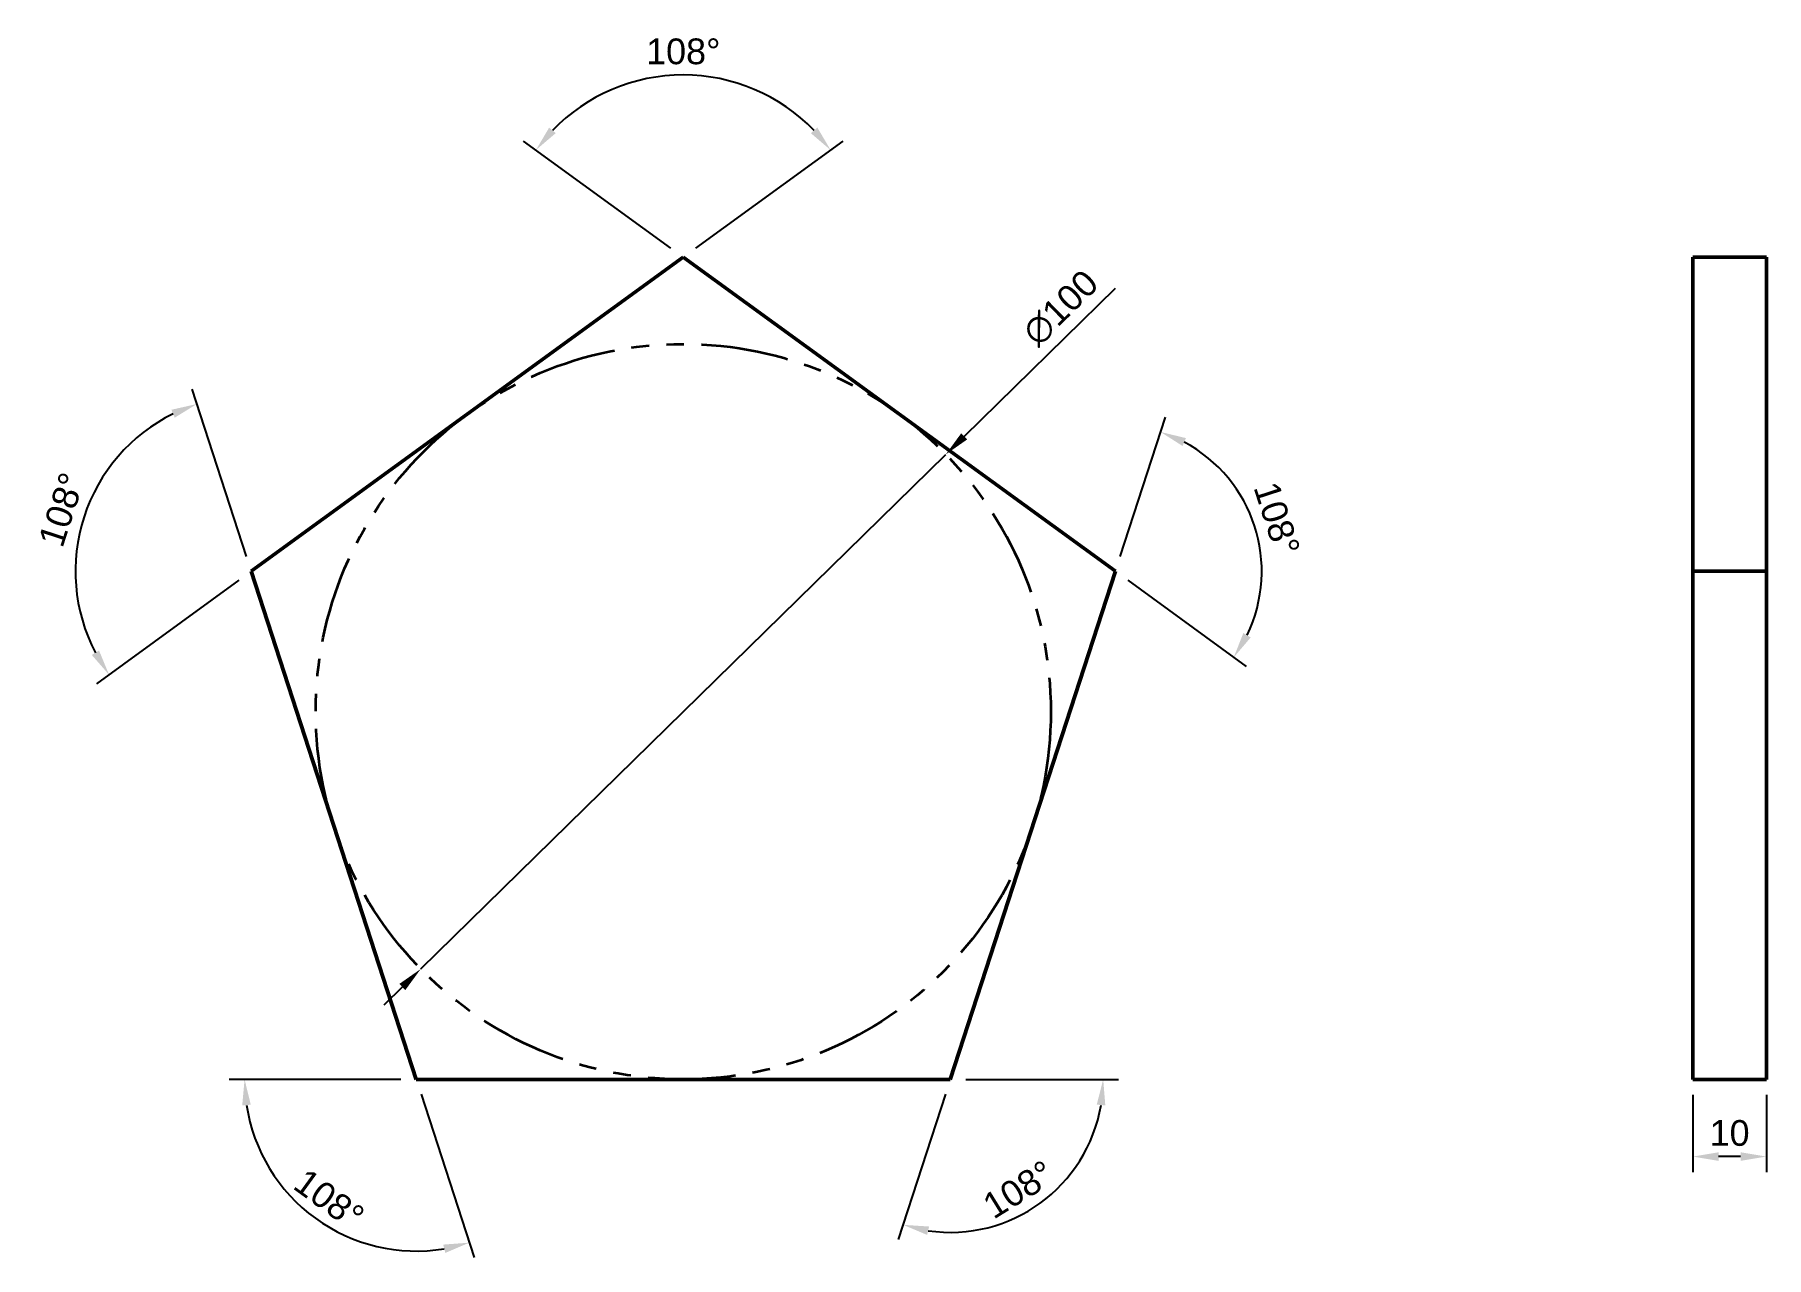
# Model space of a CAD drawing. Header units: millimetres. Extents: x 89 to 325, y 59 to 226.
import ezdxf

# ---------------------------------------------------------------- set-up
doc = ezdxf.new("R2010")
doc.units = ezdxf.units.MM
doc.header["$LTSCALE"] = 0.75
doc.linetypes.add('PHANTOM2', pattern=[31.75, 15.875, -3.175, 3.175, -3.175, 3.175, -3.175])
for name, color, linetype, lineweight in [('Dimensions', 7, 'Continuous', 25), ('Sketch2', 7, 'Continuous', 35), ('表示', 7, 'Continuous', 50)]:
    doc.layers.add(name, color=color, linetype=linetype, lineweight=lineweight)
doc.styles.get("Standard").update_dxf_attribs({"font": 'arial.ttf'})
doc.dimstyles.new('ISO-25', dxfattribs={"dimtxt": 3.5, "dimasz": 3.5, "dimexe": 2.1, "dimexo": 2.1, "dimgap": 1.4, "dimtad": 1, "dimdsep": 46, "dimtxsty": 'Standard', "dimcen": 0, "dimclrd": 256, "dimclre": 256, "dimclrt": 256, "dimazin": 2, "dimtp": 0.1, "dimtm": 0.1, "dimtfac": 0.714286, "dimtmove": 0, "dimatfit": 3, "dimfxl": 1, "dimarcsym": 0})

# ---------------------------------------------------------------- blocks, each defined once
blk = doc.blocks.new('*D10')
at = {"layer": 'Defpoints', "color": 0, "transparency": 16777216}
for p in [(314.9019, 83.704177), (324.9019, 83.704177), (314.9019, 73.204177)]:
    blk.add_point(p, dxfattribs=at)
at = {"layer": 'Dimensions', "lineweight": -2, "transparency": 16777216}
for p, q in [((314.9019, 81.604177), (314.9019, 71.104177)), ((324.9019, 81.604177), (324.9019, 71.104177)), ((321.4019, 73.204177), (318.4019, 73.204177))]:
    blk.add_line(p, q, dxfattribs=at)
at = {"layer": 'Dimensions', "transparency": 16777216}
for points in [[(318.4019, 73.787511), (318.4019, 72.620844), (314.9019, 73.204177)], [(321.4019, 73.787511), (321.4019, 72.620844), (324.9019, 73.204177)]]:
    blk.add_solid(points, dxfattribs=at)
at = {"layer": 'Dimensions', "transparency": 16777216, "insert": (319.9019, 76.391183), "char_height": 3.5, "attachment_point": 5}
blk.add_mtext('10', dxfattribs=at)
blk = doc.blocks.new('*D16')
at = {"layer": 'Defpoints', "color": 0, "transparency": 16777216}
for p in [(213.273989, 168.694383), (141.840509, 98.713972)]:
    blk.add_point(p, dxfattribs=at)
at = {"layer": 'Dimensions', "lineweight": -2, "transparency": 16777216}
for p, q in [((236.313539, 191.265272), (215.774161, 171.143698)), ((141.840509, 98.713972), (213.273989, 168.694383)), ((139.340338, 96.264658), (136.840166, 93.815343))]:
    blk.add_line(p, q, dxfattribs=at)
at = {"layer": 'Dimensions', "transparency": 16777216}
for points in [[(215.365942, 171.560393), (216.18238, 170.727002), (213.273989, 168.694383)], [(138.932118, 96.681353), (139.748557, 95.847963), (141.840509, 98.713972)]]:
    blk.add_solid(points, dxfattribs=at)
at = {"layer": 'Dimensions', "transparency": 16777216, "insert": (228.896911, 188.598041), "char_height": 3.5, "attachment_point": 5, "rotation": 44.41127734}
blk.add_mtext('∅100', dxfattribs=at)
blk = doc.blocks.new('*D11')
at = {"layer": 'Defpoints', "color": 0, "transparency": 16777216}
for p in [(118.778724, 152.802478), (141.230123, 83.704178), (141.230123, 83.704178), (213.884376, 83.704178), (122.338502, 69.978612)]:
    blk.add_point(p, dxfattribs=at)
at = {"layer": 'Dimensions', "lineweight": -2, "transparency": 16777216}
for p, q in [((139.130123, 83.704178), (115.778795, 83.704178)), ((141.879059, 81.706959), (149.095016, 59.498527))]:
    blk.add_line(p, q, dxfattribs=at)
blk.add_arc((141.230123, 83.704178), 23.351328, 188.595803, 279.404197, dxfattribs=at)
at = {"layer": 'Dimensions', "transparency": 16777216}
for points in [[(117.5594, 80.170304), (118.722786, 80.257736), (117.878795, 83.704178)], [(144.907512, 61.233419), (145.183865, 60.099955), (148.44608, 61.495745)]]:
    blk.add_solid(points, dxfattribs=at)
at = {"layer": 'Dimensions', "transparency": 16777216, "insert": (129.377832, 67.390898), "char_height": 3.5, "attachment_point": 5, "rotation": 324.00001188}
blk.add_mtext('108°', dxfattribs=at)
blk = doc.blocks.new('*D12')
at = {"layer": 'Defpoints', "color": 0, "transparency": 16777216}
for p in [(236.335775, 152.802478), (141.230123, 83.704178), (213.884376, 83.704178), (213.884376, 83.704178), (230.712786, 71.477622)]:
    blk.add_point(p, dxfattribs=at)
at = {"layer": 'Dimensions', "lineweight": -2, "transparency": 16777216}
for p, q in [((215.984376, 83.704178), (236.785435, 83.704178)), ((213.23544, 81.706959), (206.807559, 61.923977))]:
    blk.add_line(p, q, dxfattribs=at)
blk.add_arc((213.884376, 83.704178), 20.801059, 261.652035, 350.347965, dxfattribs=at)
at = {"layer": 'Dimensions', "transparency": 16777216}
for points in [[(233.809713, 80.265662), (234.972244, 80.16751), (234.685435, 83.704178)], [(210.731437, 62.555533), (210.997331, 63.691496), (207.456495, 63.921195)]]:
    blk.add_solid(points, dxfattribs=at)
at = {"layer": 'Dimensions', "transparency": 16777216, "insert": (223.158091, 68.729096), "char_height": 3.5, "attachment_point": 5, "rotation": 31.76894735}
blk.add_mtext('108°', dxfattribs=at)
blk = doc.blocks.new('*D13')
at = {"layer": 'Defpoints', "color": 0, "transparency": 16777216}
for p in [(177.557249, 195.507577), (99.431313, 166.859196), (118.778724, 152.802478), (118.778724, 152.802478), (141.230123, 83.704178)]:
    blk.add_point(p, dxfattribs=at)
at = {"layer": 'Dimensions', "lineweight": -2, "transparency": 16777216}
for p, q in [((118.129789, 154.799697), (110.739735, 177.543943)), ((117.079789, 151.568129), (97.732377, 137.511412))]:
    blk.add_line(p, q, dxfattribs=at)
blk.add_arc((118.778724, 152.802478), 23.914716, 116.392934, 207.607066, dxfattribs=at)
at = {"layer": 'Dimensions', "transparency": 16777216}
for points in [[(107.927668, 174.764586), (108.368416, 173.684377), (111.388671, 175.546725)], [(98.082536, 142.027693), (97.091032, 141.41285), (99.431313, 138.745761)]]:
    blk.add_solid(points, dxfattribs=at)
at = {"layer": 'Dimensions', "transparency": 16777216, "insert": (93.003456, 161.177371), "char_height": 3.5, "attachment_point": 5, "rotation": 72.00000826}
blk.add_mtext('108°', dxfattribs=at)
blk = doc.blocks.new('*D14')
at = {"layer": 'Defpoints', "color": 0, "transparency": 16777216}
for p in [(185.216262, 219.079592), (177.557249, 195.507577), (177.557249, 195.507577), (118.778724, 152.802478), (236.335775, 152.802478)]:
    blk.add_point(p, dxfattribs=at)
at = {"layer": 'Dimensions', "lineweight": -2, "transparency": 16777216}
for p, q in [((175.858314, 196.741926), (155.80676, 211.310232)), ((179.256185, 196.741926), (199.307739, 211.310232))]:
    blk.add_line(p, q, dxfattribs=at)
blk.add_arc((177.557249, 195.507577), 24.785084, 44.097702, 135.902298, dxfattribs=at)
at = {"layer": 'Dimensions', "transparency": 16777216}
for points in [[(160.204277, 212.379779), (159.311198, 213.13046), (157.505695, 210.075883)], [(195.803301, 213.13046), (194.910222, 212.379779), (197.608803, 210.075883)]]:
    blk.add_solid(points, dxfattribs=at)
at = {"layer": 'Dimensions', "transparency": 16777216, "insert": (177.557249, 223.479666), "char_height": 3.5, "attachment_point": 5}
blk.add_mtext('108°', dxfattribs=at)
blk = doc.blocks.new('*D15')
at = {"layer": 'Defpoints', "color": 0, "transparency": 16777216}
for p in [(177.557249, 195.507577), (236.335775, 152.802478), (236.335775, 152.802478), (256.251922, 152.802478), (213.884376, 83.704178)]:
    blk.add_point(p, dxfattribs=at)
at = {"layer": 'Dimensions', "lineweight": -2, "transparency": 16777216}
for p, q in [((236.98471, 154.799697), (243.139138, 173.741079)), ((238.03471, 151.568129), (254.147212, 139.861711))]:
    blk.add_line(p, q, dxfattribs=at)
blk.add_arc((236.335775, 152.802478), 19.916148, 334.081979, 61.918021, dxfattribs=at)
at = {"layer": 'Dimensions', "transparency": 16777216}
for points in [[(245.48268, 169.837199), (245.939301, 170.910795), (242.490203, 171.74386)], [(254.748992, 143.797354), (253.748534, 144.397516), (252.448277, 141.09606)]]:
    blk.add_solid(points, dxfattribs=at)
at = {"layer": 'Dimensions', "transparency": 16777216, "insert": (258.308179, 159.941745), "char_height": 3.5, "attachment_point": 5, "rotation": 287.99999174}
blk.add_mtext('108°', dxfattribs=at)

msp = doc.modelspace()

# ---------------------------------------------------------------- linework, layer by layer
at = {"layer": 'Sketch2', "linetype": 'PHANTOM2'}
msp.add_circle((177.557249, 133.704178), 50, dxfattribs=at)
at = {"layer": '表示'}
for p, q in [((177.557249, 195.507577, 5), (118.778724, 152.802478, 5)), ((236.335775, 152.802478, 5), (177.557249, 195.507577, 5)), ((118.778724, 152.802478, 5), (141.230123, 83.704178, 5)), ((213.884376, 83.704178, 5), (236.335775, 152.802478, 5)), ((141.230123, 83.704178, 5), (213.884376, 83.704178, 5))]:
    msp.add_line(p, q, dxfattribs=at)
at = {"layer": '表示', "extrusion": (-1, 2e-16, 2.966e-13)}
for p, q in [((324.9019, 195.507576), (314.9019, 195.507576)), ((314.9019, 152.802478, 58.778525), (314.9019, 195.507576)), ((324.9019, 152.802478, 58.778525), (324.9019, 195.507576)), ((324.9019, 152.802478, 58.778525), (314.9019, 152.802478, 58.778525)), ((314.9019, 83.704177, 36.327126), (314.9019, 152.802478, 58.778525)), ((324.9019, 83.704177, 36.327126), (324.9019, 152.802478, 58.778525)), ((324.9019, 83.704177, 36.327126), (314.9019, 83.704177, 36.327126))]:
    msp.add_line(p, q, dxfattribs=at)

# ---------------------------------------------------------------- dimensions: what is measured, and where the dimension line sits
at = {"layer": 'Dimensions'}
for base, line1, line2, picture, middle in [((185.216262, 219.079592), ((236.335775, 152.802478), (177.557249, 195.507577)), ((177.557249, 195.507577), (118.778724, 152.802478)), '*D14', (177.557249, 220.29266)), ((230.712786, 71.477622), ((213.884376, 83.704178), (236.335775, 152.802478)), ((141.230123, 83.704178), (213.884376, 83.704178)), '*D12', (224.836034, 66.019573))]:
    dim = msp.add_angular_dim_2l(base=base, line1=line1, line2=line2, dimstyle='ISO-25', override={"dimlfac": 1}, dxfattribs=at)
    dim.commit()
    dim.dimension.update_dxf_attribs({"geometry": picture, "text_midpoint": middle, "dimtype": 162})
for base, line1, line2, picture, middle in [((99.431313, 166.859196), ((118.778724, 152.802478), (141.230123, 83.704178)), ((177.557249, 195.507577), (118.778724, 152.802478)), '*D13', (93.003456, 161.177371)), ((256.251922, 152.802478), ((213.884376, 83.704178), (236.335775, 152.802478)), ((236.335775, 152.802478), (177.557249, 195.507577)), '*D15', (258.308179, 159.941745)), ((122.338502, 69.978612), ((118.778724, 152.802478), (141.230123, 83.704178)), ((141.230123, 83.704178), (213.884376, 83.704178)), '*D11', (129.377832, 67.390898))]:
    dim = msp.add_angular_dim_2l(base=base, line1=line1, line2=line2, dimstyle='ISO-25', override={"dimlfac": 1, "dimpost": '', "dimclrd": 256, "dimclre": 256}, dxfattribs=at)
    dim.commit()
    dim.dimension.update_dxf_attribs({"geometry": picture, "text_midpoint": middle})
dim = msp.add_diameter_dim_2p(p1=(141.840509, 98.713972), p2=(213.273989, 168.694383), dimstyle='ISO-25', dxfattribs=at)
dim.commit()
dim.dimension.update_dxf_attribs({"geometry": '*D16', "text_midpoint": (231.195691, 186.251529), "dimtype": 163})
dim = msp.add_aligned_dim(p1=(324.9019, 83.704177), p2=(314.9019, 83.704177), distance=10.5, dimstyle='ISO-25', override={"dimlfac": 1, "dimclrd": 256, "dimclre": 256}, dxfattribs=at)
dim.commit()
dim.dimension.update_dxf_attribs({"geometry": '*D10', "text_midpoint": (319.9019, 76.391183)})

doc.saveas('drawing.dxf')
